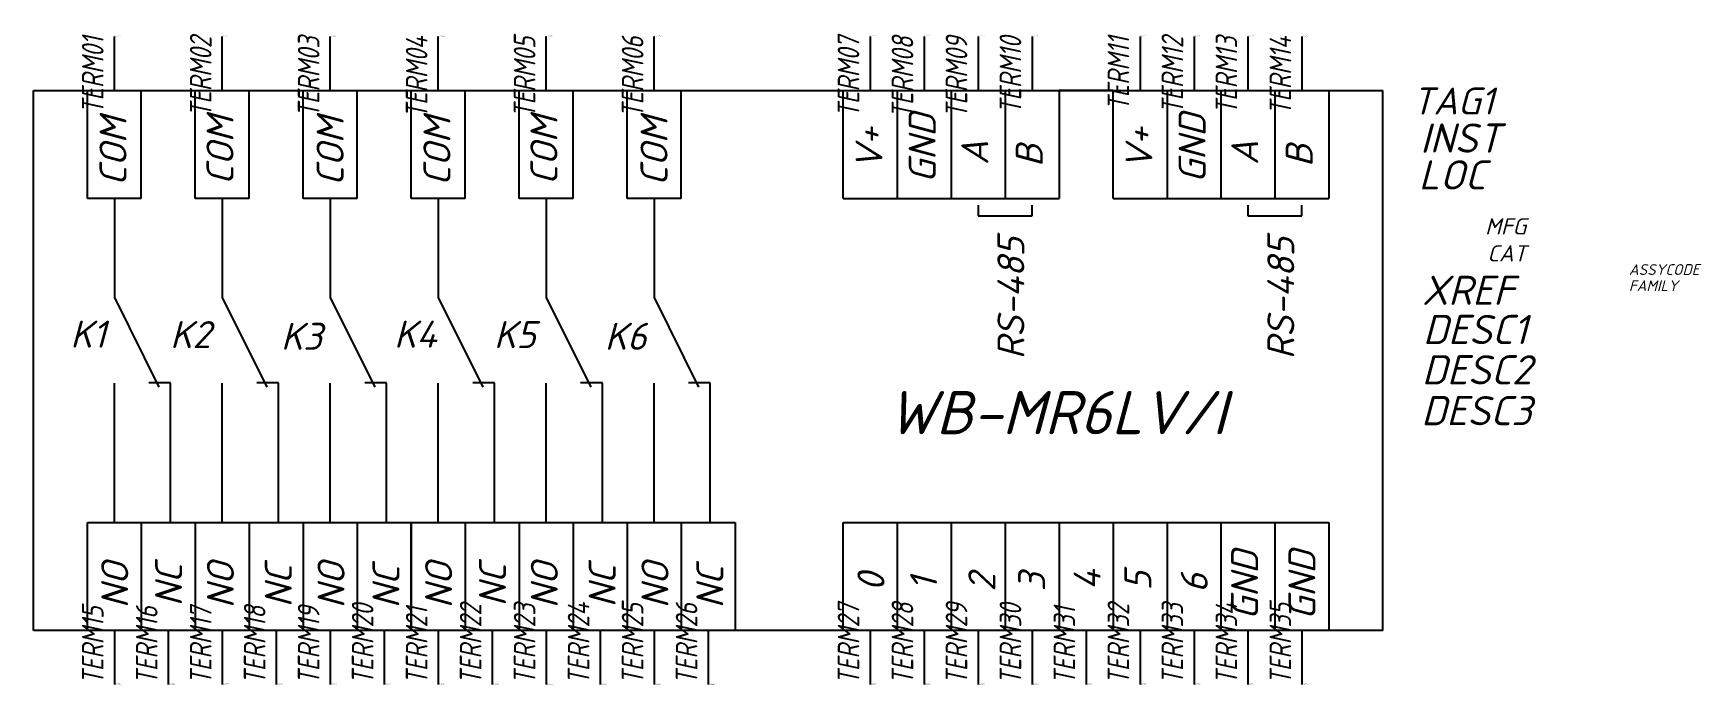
# Model space of a CAD drawing. Header units: millimetres. Extents: x -8 to 147, y -60 to 0.
import ezdxf
from ezdxf.enums import TextEntityAlignment as Align

# ---------------------------------------------------------------- set-up
doc = ezdxf.new("R2010")
doc.units = ezdxf.units.MM
doc.header["$LTSCALE"] = 6
doc.styles.add('WD_IEC', font='isocpeui.ttf', dxfattribs={"height": 2.5})
doc.styles.add('текст', font='isocpeui.ttf')

msp = doc.modelspace()

# ---------------------------------------------------------------- linework, layer by layer
for p, q in [((0, -5), (0, 0)), ((10, -5), (10, 0)), ((20, -5), (20, 0)), ((30, -5), (30, 0)), ((40, -5), (40, 0)), ((50, -5), (50, 0)), ((70, 0), (70, -5)), ((75, 0), (75, -5)), ((80, 0), (80, -5)), ((85, 0), (85, -5)), ((95, 0), (95, -5)), ((100, 0), (100, -5)), ((105, 0), (105, -5)), ((110, 0), (110, -5)), ((-7.5, -5), (117.5, -5)), ((-7.5, -55), (-7.5, -5)), ((-2.5, -15), (-2.5, -5)), ((2.5, -15), (2.5, -5)), ((7.5, -15), (7.5, -5)), ((12.5, -15), (12.5, -5)), ((17.5, -15), (17.5, -5)), ((22.5, -15), (22.5, -5)), ((27.5, -15), (27.5, -5)), ((32.5, -15), (32.5, -5)), ((37.5, -15), (37.5, -5)), ((42.5, -15), (42.5, -5)), ((47.5, -15), (47.5, -5)), ((52.5, -15), (52.5, -5)), ((67.5, -15), (67.5, -5)), ((72.5, -5), (72.5, -15)), ((77.5, -5), (77.5, -15)), ((82.5, -5), (82.5, -15)), ((87.5, -5), (87.5, -15)), ((92.5, -5), (87.5, -5)), ((92.5, -15), (92.5, -5)), ((97.5, -5), (97.5, -15)), ((102.5, -5), (102.5, -15)), ((107.5, -5), (107.5, -15)), ((112.5, -5), (112.5, -15)), ((117.5, -55), (117.5, -5)), ((2.5, -15), (-2.5, -15)), ((0, -15), (0, -24.18)), ((12.5, -15), (7.5, -15)), ((10, -15), (10, -24.18)), ((22.5, -15), (17.5, -15)), ((20, -15), (20, -24.18)), ((32.5, -15), (27.5, -15)), ((30, -15), (30, -24.18)), ((42.5, -15), (37.5, -15)), ((40, -15), (40, -24.18)), ((52.5, -15), (47.5, -15)), ((50, -15), (50, -24.18)), ((67.5, -15), (72.5, -15)), ((72.5, -15), (77.5, -15)), ((77.5, -15), (82.5, -15)), ((82.5, -15), (87.5, -15)), ((92.5, -15), (97.5, -15)), ((97.5, -15), (102.5, -15)), ((102.5, -15), (107.5, -15)), ((107.5, -15), (112.5, -15)), ((80, -15.62), (80, -16.62)), ((80, -16.62), (85, -16.62)), ((85, -16.62), (85, -15.62)), ((105, -15.62), (105, -16.62)), ((105, -16.62), (110, -16.62)), ((110, -16.62), (110, -15.62)), ((0, -24.18), (4.12, -32.46)), ((10, -24.18), (14.12, -32.46)), ((20, -24.18), (24.12, -32.46)), ((30, -24.18), (34.12, -32.46)), ((40, -24.18), (44.12, -32.46)), ((50, -24.18), (54.12, -32.46)), ((0, -45), (0, -32.11)), ((5.2, -32.07), (3.19, -32.07)), ((5.2, -45), (5.2, -32.07)), ((10, -45), (10, -32.11)), ((15.2, -32.07), (13.19, -32.07)), ((15.2, -45), (15.2, -32.07)), ((20, -45), (20, -32.11)), ((25.2, -32.07), (23.19, -32.07)), ((25.2, -45), (25.2, -32.07)), ((30, -45), (30, -32.11)), ((35.2, -32.07), (33.19, -32.07)), ((35.2, -45), (35.2, -32.07)), ((40, -45), (40, -32.11)), ((45.2, -32.07), (43.19, -32.07)), ((45.2, -45), (45.2, -32.07)), ((50, -45), (50, -32.11)), ((55.2, -32.07), (53.19, -32.07)), ((55.2, -45), (55.2, -32.07)), ((-2.5, -45), (2.5, -45)), ((-2.5, -55), (-2.5, -45)), ((2.5, -45), (7.5, -45)), ((2.5, -45), (2.5, -55)), ((7.5, -45), (12.5, -45)), ((7.5, -45), (7.5, -55)), ((12.5, -45), (17.5, -45)), ((12.5, -45), (12.5, -55)), ((17.5, -45), (22.5, -45)), ((17.5, -45), (17.5, -55)), ((22.5, -45), (27.5, -45)), ((22.5, -45), (22.5, -55)), ((27.5, -45), (27.5, -55)), ((27.5, -45), (32.5, -45)), ((27.5, -55), (27.5, -45)), ((32.5, -45), (37.5, -45)), ((32.5, -45), (32.5, -55)), ((37.5, -45), (42.5, -45)), ((37.5, -45), (37.5, -55)), ((42.5, -45), (47.5, -45)), ((42.5, -45), (42.5, -55)), ((47.5, -45), (52.5, -45)), ((47.5, -45), (47.5, -55)), ((52.5, -45), (57.5, -45)), ((52.5, -45), (52.5, -55)), ((57.5, -45), (57.5, -55)), ((67.5, -45), (72.5, -45)), ((67.5, -55), (67.5, -45)), ((72.5, -45), (77.5, -45)), ((72.5, -45), (72.5, -55)), ((77.5, -45), (82.5, -45)), ((77.5, -45), (77.5, -55)), ((82.5, -45), (87.5, -45)), ((82.5, -45), (82.5, -55)), ((87.5, -45), (92.5, -45)), ((87.5, -45), (87.5, -55)), ((92.5, -45), (97.5, -45)), ((92.5, -45), (92.5, -55)), ((97.5, -45), (102.5, -45)), ((97.5, -45), (97.5, -55)), ((102.5, -45), (107.5, -45)), ((102.5, -45), (102.5, -55)), ((107.5, -45), (107.5, -55)), ((107.5, -45), (112.5, -45)), ((112.5, -45), (112.5, -55)), ((117.5, -55), (-7.5, -55)), ((0, -55), (0, -60)), ((5, -55), (5, -60)), ((10, -55), (10, -60)), ((15, -55), (15, -60)), ((20, -55), (20, -60)), ((25, -55), (25, -60)), ((30, -55), (30, -60)), ((35, -55), (35, -60)), ((40, -55), (40, -60)), ((45, -55), (45, -60)), ((50, -55), (50, -60)), ((55, -55), (55, -60)), ((70, -55), (70, -60)), ((75, -55), (75, -60)), ((80, -55), (80, -60)), ((85, -55), (85, -60)), ((90, -55), (90, -60)), ((95, -55), (95, -60)), ((100, -55), (100, -60)), ((105, -55), (105, -60)), ((110, -55), (110, -60))]:
    msp.add_line(p, q)

# ---------------------------------------------------------------- texts
at = {"style": 'текст'}
for s, p in [('COM', (1.13, -13.84)), ('COM', (11.04, -13.75)), ('COM', (21.24, -13.84)), ('COM', (31.13, -13.84)), ('COM', (41.04, -13.75)), ('COM', (51.24, -13.84)), ('GND', (76.08, -13.56)), ('GND', (101.08, -13.56)), ('V+', (71.15, -12.36)), ('V+', (96.15, -12.36)), ('A', (80.95, -11.91)), ('B', (85.99, -12.09)), ('A', (105.95, -11.91)), ('B', (110.99, -12.09)), ('RS-485', (84.29, -29.9)), ('RS-485', (109.29, -29.9)), ('GND', (105.94, -54.01)), ('GND', (111.25, -54)), ('NO', (1.29, -52.94)), ('NC', (6.28, -52.76)), ('NO', (11.08, -52.94)), ('NC', (16.44, -52.85)), ('NO', (21.33, -52.94)), ('NC', (26.41, -52.94)), ('NO', (31.29, -52.94)), ('NC', (36.28, -52.76)), ('NO', (41.08, -52.94)), ('NC', (46.44, -52.85)), ('NO', (51.33, -52.94)), ('NC', (56.41, -52.94)), ('0', (71.33, -51.36)), ('2', (81.6, -51.4)), ('3', (86.22, -51.38)), ('4', (91.35, -51.25)), ('5', (96.05, -51.31)), ('1', (76.21, -51.29)), ('6', (101.27, -51.51))]:
    msp.add_text(s, height=2.5, rotation=90, dxfattribs=at).set_placement(p)
for s, height, p in [('K1', 2.5, (-4.09, -28.81)), ('K2', 2.5, (5.16, -28.85)), ('K3', 2.5, (15.42, -29.01)), ('K4', 2.5, (25.91, -28.81)), ('K5', 2.5, (35.16, -28.85)), ('K6', 2.5, (45.42, -29.01)), ('WB-MR6LV/I', 4, (71.64, -36.82))]:
    msp.add_text(s, height=height, dxfattribs=at).set_placement(p)
at = {"style": 'WD_IEC', "width": 0.8}
for tag, p in [('TERM01', (-1, 0)), ('TERM02', (9, 0)), ('TERM03', (19, 0)), ('TERM04', (29, 0)), ('TERM05', (39, 0)), ('TERM06', (49, 0)), ('TERM07', (69, 0)), ('TERM08', (74, 0)), ('TERM09', (79, 0)), ('TERM10', (84, 0)), ('TERM11', (94, 0)), ('TERM12', (99, 0)), ('TERM13', (104, 0)), ('TERM14', (109, 0))]:
    msp.add_attdef(tag, text='', height=2, rotation=90, dxfattribs=at).set_placement(p, align=Align.RIGHT)
at = {"style": 'WD_IEC', "flags": 1}
for tag, p, height in [('X2TERM01', (0, 0), 0.08), ('X2TERM02', (10, 0), 0.08), ('X2TERM03', (20, 0), 0.08), ('X2TERM04', (30, 0), 0.08), ('X2TERM05', (40, 0), 0.08), ('X2TERM06', (50, 0), 0.08), ('X2TERM07', (70, 0), 0.08), ('X2TERM08', (75, 0), 0.08), ('X2TERM09', (80, 0), 0.08), ('X2TERM10', (85, 0), 0.08), ('X2TERM11', (95, 0), 0.08), ('X2TERM12', (100, 0), 0.08), ('X2TERM13', (105, 0), 0.08), ('X2TERM14', (110, 0), 0.08), ('X2LINK', (0, -5), 0.01), ('X2LINK', (30, -5), 0.01), ('ASSYCODE', (140.28, -22.08), 1), ('FAMILY', (140.28, -23.58), 1), ('X8TERM15', (0, -60), 0.08), ('X8TERM16', (5, -60), 0.08), ('X8TERM17', (10, -60), 0.08), ('X8TERM18', (15, -60), 0.08), ('X8TERM19', (20, -60), 0.08), ('X8TERM20', (25, -60), 0.08), ('X8TERM21', (30, -60), 0.08), ('X8TERM22', (35, -60), 0.08), ('X8TERM23', (40, -60), 0.08), ('X8TERM24', (45, -60), 0.08), ('X8TERM25', (50, -60), 0.08), ('X8TERM26', (55, -60), 0.08), ('X8TERM27', (70, -60), 0.08), ('X8TERM28', (75, -60), 0.08), ('X8TERM29', (80, -60), 0.08), ('X8TERM30', (85, -60), 0.08), ('X8TERM31', (90, -60), 0.08), ('X8TERM32', (95, -60), 0.08), ('X8TERM33', (100, -60), 0.08), ('X8TERM34', (105, -60), 0.08), ('X8TERM35', (110, -60), 0.08)]:
    msp.add_attdef(tag, p, '', height=height, dxfattribs=at)
at = {"style": 'WD_IEC'}
msp.add_attdef('TAG1', (120.2, -7.23), 'A', height=2.5, dxfattribs=at)
for tag, p in [('INST', (128.4, -10.76)), ('LOC', (127.01, -14.17)), ('XREF', (129.65, -24.85)), ('DESC1', (130.89, -28.48)), ('DESC2', (131.28, -32.21)), ('DESC3', (131.28, -35.99))]:
    msp.add_attdef(tag, text='', height=2.7, dxfattribs=at).set_placement(p, align=Align.RIGHT)
at = {"style": 'WD_IEC', "flags": 9}
for tag, text, p in [('MFG', 'Wiren Board', (130.78, -18.33)), ('CAT', 'WB-MR6LV-I', (130.78, -20.83))]:
    msp.add_attdef(tag, text=text, height=1.5, dxfattribs=at).set_placement(p, align=Align.RIGHT)
at = {"style": 'WD_IEC', "width": 0.8}
for tag, p in [('TERM15', (-1, -60)), ('TERM17', (9, -60)), ('TERM18', (14, -60)), ('TERM19', (19, -60)), ('TERM20', (24, -60)), ('TERM22', (34, -60)), ('TERM23', (39, -60)), ('TERM24', (44, -60)), ('TERM25', (49, -60)), ('TERM26', (54, -60)), ('TERM27', (69, -60)), ('TERM28', (74, -60)), ('TERM29', (79, -60)), ('TERM30', (84, -60)), ('TERM32', (94, -60)), ('TERM33', (99, -60)), ('TERM34', (104, -60)), ('TERM35', (109, -60)), ('TERM16', (4, -60)), ('TERM21', (29, -60)), ('TERM31', (89, -60))]:
    msp.add_attdef(tag, p, '', height=2, rotation=90, dxfattribs=at)

doc.saveas('drawing.dxf')
